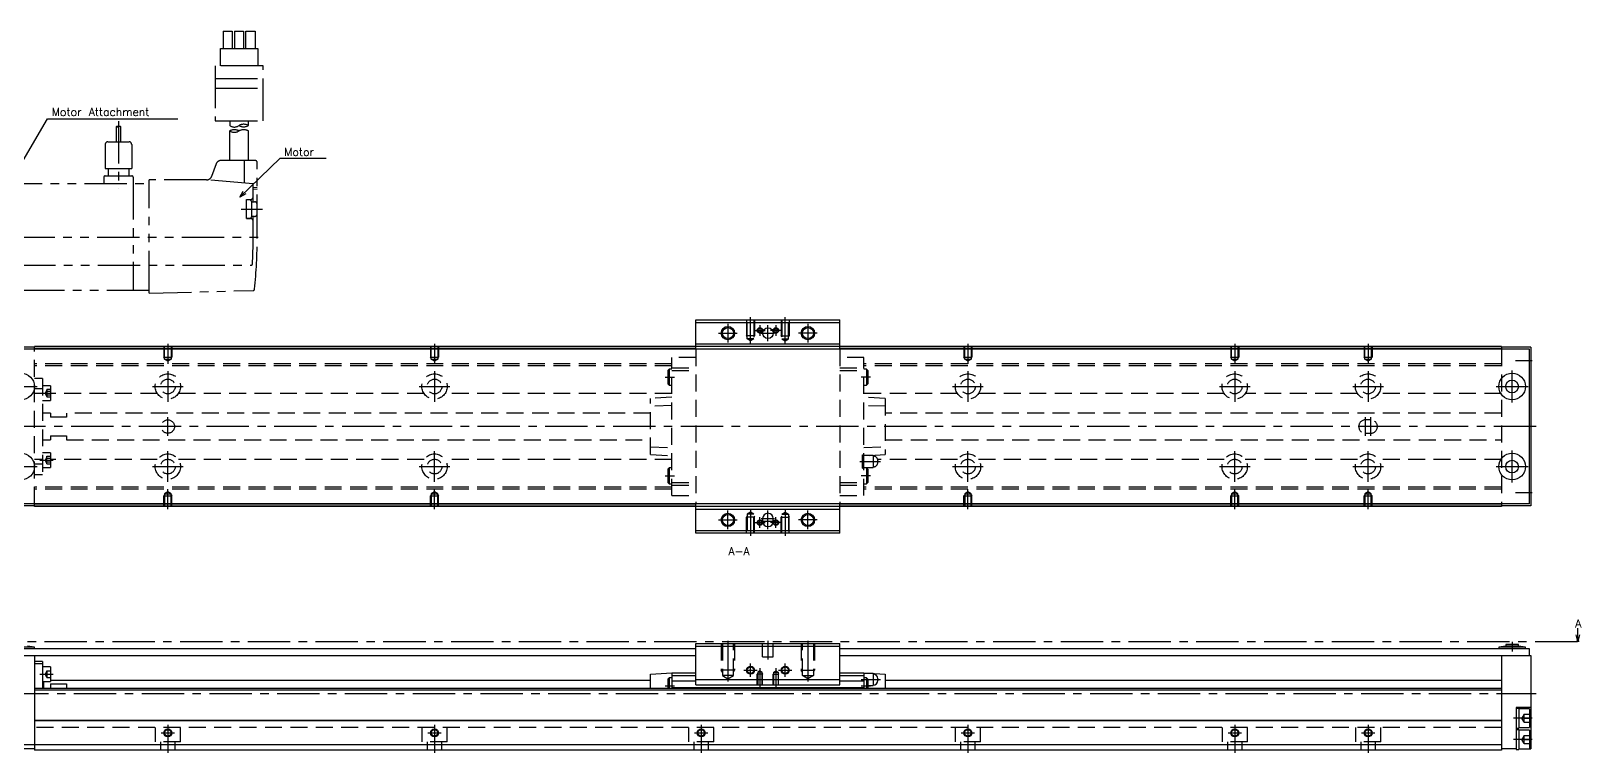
# Model space of a CAD drawing. Extents: x -2 to 875, y -8 to 279.
# Drawn here: x 293 to 875, y 9 to 279 of the extents above; entities that cross this region are included whole.
import ezdxf

# ---------------------------------------------------------------- set-up
doc = ezdxf.new("R2010")
doc.units = 0
doc.header["$LTSCALE"] = 0.5
for name, pattern in [('CENTER', [50.8, 31.75, -6.35, 6.35, -6.35]), ('DASHED', [19.05, 12.7, -6.35]), ('PHANTOM', [63.5, 31.75, -6.35, 6.35, -6.35, 6.35, -6.35])]:
    doc.linetypes.add(name, pattern=pattern)
for name, color, linetype in [('MSM_CENTER', 1, 'CENTER'), ('MSM_CONTINUOUS', 7, 'CONTINUOUS'), ('MSM_DASHED', 4, 'DASHED'), ('MSM_IMAGINARY', 6, 'PHANTOM'), ('MSM_NARROW', 5, 'CONTINUOUS'), ('MSM_PART_NUMBER', 7, 'CONTINUOUS')]:
    doc.layers.add(name, color=color, linetype=linetype)
doc.styles.get("Standard").update_dxf_attribs({"font": 'txt.shx', "height": 3, "bigfont": 'bigfont.shx'})

msp = doc.modelspace()

# ---------------------------------------------------------------- linework, layer by layer
at = {"layer": 'MSM_CENTER'}
for p, q in [((554.76, 169.8), (554.76, 162.8)), ((563.26, 162.39), (563.26, 172.3)), ((566.76, 169.3), (566.76, 165.3)), ((569.76, 163.3), (569.76, 169.3)), ((572.76, 169.3), (572.76, 165.3)), ((576.26, 162.39), (576.26, 172.3)), ((584.76, 169.8), (584.76, 162.8)), ((551.26, 166.3), (558.26, 166.3)), ((564.76, 167.3), (568.76, 167.3)), ((567.26, 166.3), (572.26, 166.3)), ((574.76, 167.3), (570.76, 167.3)), ((588.26, 166.3), (581.26, 166.3)), ((344.76, 162.3), (344.76, 154.79)), ((444.76, 162.3), (444.76, 154.79)), ((644.76, 162.3), (644.76, 154.79)), ((744.76, 162.3), (744.76, 154.79)), ((794.76, 162.3), (794.76, 154.79)), ((344.76, 152.05), (344.76, 140.55)), ((444.76, 152.05), (444.76, 140.55)), ((644.76, 152.05), (644.76, 140.55)), ((744.76, 152.05), (744.76, 140.55)), ((794.76, 152.05), (794.76, 140.55)), ((848.76, 140.3), (848.76, 152.3)), ((850.01, 156), (856.26, 156)), ((283.76, 146.3), (295.76, 146.3)), ((339.01, 146.3), (350.51, 146.3)), ((439.01, 146.3), (450.51, 146.3)), ((531.26, 149.8), (534.76, 149.8)), ((608.26, 149.8), (604.76, 149.8)), ((639.01, 146.3), (650.51, 146.3)), ((739.01, 146.3), (750.51, 146.3)), ((789.01, 146.3), (800.51, 146.3)), ((842.76, 146.3), (854.76, 146.3)), ((296.76, 143.85), (301.76, 143.85)), ((344.76, 127.8), (344.76, 134.8)), ((793.76, 127.8), (793.76, 134.8)), ((795.76, 127.8), (795.76, 134.8)), ((857.76, 131.3), (256.26, 131.3)), ((344.76, 110.55), (344.76, 122.05)), ((444.76, 110.55), (444.76, 122.05)), ((644.76, 110.55), (644.76, 122.05)), ((744.76, 110.55), (744.76, 122.05)), ((794.76, 110.55), (794.76, 122.05)), ((848.76, 110.3), (848.76, 122.3)), ((283.76, 116.3), (295.76, 116.3)), ((296.76, 118.74), (301.76, 118.74)), ((339.01, 116.3), (350.51, 116.3)), ((439.01, 116.3), (450.51, 116.3)), ((604.26, 118.2), (611.96, 118.2)), ((639.01, 116.3), (650.51, 116.3)), ((739.01, 116.3), (750.51, 116.3)), ((789.01, 116.3), (800.51, 116.3)), ((842.76, 116.3), (854.76, 116.3)), ((531.26, 112.8), (534.76, 112.8)), ((608.26, 112.8), (604.76, 112.8)), ((344.76, 100.3), (344.76, 107.81)), ((444.76, 100.3), (444.76, 107.81)), ((644.76, 100.3), (644.76, 107.81)), ((744.76, 100.3), (744.76, 107.81)), ((794.76, 100.3), (794.76, 107.81)), ((850.01, 106.6), (856.26, 106.6)), ((554.76, 92.8), (554.76, 99.8)), ((563.26, 100.21), (563.26, 90.3)), ((569.76, 92.8), (569.76, 99.8)), ((576.26, 100.21), (576.26, 90.3)), ((584.76, 92.8), (584.76, 99.8)), ((551.26, 96.3), (558.26, 96.3)), ((564.76, 95.3), (568.76, 95.3)), ((566.76, 93.3), (566.76, 97.3)), ((567.26, 96.8), (572.26, 96.8)), ((567.26, 95.8), (572.26, 95.8)), ((574.76, 95.3), (570.76, 95.3)), ((572.76, 93.3), (572.76, 97.3)), ((588.26, 96.3), (581.26, 96.3)), ((247.76, 50.8), (873.42, 50.8)), ((554.76, 51), (554.76, 35.81)), ((569.76, 51), (569.76, 44)), ((584.76, 51), (584.76, 35.81)), ((848.76, 50.6), (848.76, 47)), ((563.26, 37.5), (563.26, 42.5)), ((566.76, 40.76), (566.76, 33.5)), ((572.76, 40.76), (572.76, 33.5)), ((576.26, 37.5), (576.26, 42.5)), ((296.76, 38.55), (301.76, 38.55)), ((560.76, 40), (565.76, 40)), ((573.76, 40), (578.76, 40)), ((604.76, 36.5), (611.96, 36.5)), ((258.76, 31.3), (857.76, 31.3)), ((531.26, 34.1), (534.76, 34.1)), ((604.76, 34.1), (608.26, 34.1)), ((344.76, 19.5), (344.76, 9)), ((444.76, 19.5), (444.76, 9)), ((544.76, 19.5), (544.76, 9)), ((644.76, 19.5), (644.76, 9)), ((744.76, 19.5), (744.76, 9)), ((794.76, 19.5), (794.76, 9)), ((856.26, 22), (849.26, 22)), ((342.26, 16.5), (347.26, 16.5)), ((442.26, 16.5), (447.26, 16.5)), ((542.26, 16.5), (547.26, 16.5)), ((642.26, 16.5), (647.26, 16.5)), ((742.26, 16.5), (747.26, 16.5)), ((792.26, 16.5), (797.26, 16.5)), ((856.26, 14), (849.26, 14))]:
    msp.add_line(p, q, dxfattribs=at)
at = {"layer": 'MSM_CONTINUOUS'}
for p, q in [((542.76, 171.3), (596.76, 171.3)), ((542.76, 160.3), (542.76, 171.3)), ((542.76, 170.3), (596.76, 170.3)), ((596.76, 160.3), (596.76, 171.3)), ((294.76, 161), (279.76, 161)), ((855.26, 160.3), (283.26, 160.3)), ((294.76, 160.3), (294.76, 161.3)), ((844.76, 161.3), (294.76, 161.3)), ((542.76, 161.1), (294.76, 161.1)), ((542.76, 160.4), (294.76, 160.4)), ((542.76, 162.3), (596.76, 162.3)), ((844.76, 161.1), (596.76, 161.1)), ((844.76, 160.4), (596.76, 160.4)), ((844.76, 161.3), (844.76, 160.3)), ((855.76, 161), (844.76, 161)), ((855.26, 102.3), (855.26, 160.3)), ((855.76, 161), (855.76, 101.6)), ((294.76, 101.6), (279.76, 101.6)), ((855.26, 102.3), (283.26, 102.3)), ((294.76, 101.3), (294.76, 102.3)), ((542.76, 102.2), (294.76, 102.2)), ((542.76, 101.5), (294.76, 101.5)), ((844.76, 101.3), (294.76, 101.3)), ((542.76, 91.3), (542.76, 102.3)), ((542.76, 100.3), (596.76, 100.3)), ((596.76, 91.3), (596.76, 102.3)), ((844.76, 102.2), (596.76, 102.2)), ((844.76, 101.5), (596.76, 101.5)), ((844.76, 102.3), (844.76, 101.3)), ((855.76, 101.6), (844.76, 101.6)), ((567.76, 96.8), (567.76, 95.8)), ((571.76, 95.8), (571.76, 96.8)), ((542.76, 92.3), (596.76, 92.3)), ((596.76, 91.3), (542.76, 91.3)), ((873.42, 50.8), (872.75, 53.3)), ((873.42, 50.8), (873.42, 55.8)), ((874.09, 53.3), (873.42, 50.8)), ((542.76, 48), (283.26, 48)), ((294.76, 48.6), (284.76, 48.6)), ((294.76, 48.6), (292.16, 49)), ((294.76, 48), (294.76, 48.6)), ((542.76, 34.5), (542.76, 50)), ((542.76, 50), (596.76, 50)), ((542.76, 49), (596.76, 49)), ((596.76, 34.5), (596.76, 50)), ((855.26, 48), (596.76, 48)), ((846.36, 49), (843.76, 48.6)), ((843.76, 48.6), (843.76, 48)), ((853.76, 48.6), (843.76, 48.6)), ((846.36, 49.6), (846.36, 49)), ((851.16, 49.6), (846.36, 49.6)), ((851.16, 49), (846.36, 49)), ((851.16, 49), (851.16, 49.6)), ((853.76, 48.6), (851.16, 49)), ((853.76, 48), (853.76, 48.6)), ((855.26, 45.5), (855.26, 48)), ((873.92, 50.8), (872.92, 50.8)), ((282.76, 45.5), (542.76, 45.5)), ((294.76, 45.5), (294.76, 10)), ((297.76, 43.3), (294.76, 43.3)), ((297.76, 42.45), (294.76, 42.45)), ((297.76, 43.3), (297.76, 33.2)), ((300.76, 41.3), (297.76, 41.3)), ((300.76, 41.3), (300.76, 35.8)), ((596.76, 45.5), (855.76, 45.5)), ((844.76, 45.5), (844.76, 10)), ((855.76, 45.5), (855.76, 10.5)), ((297.76, 35.8), (300.76, 35.8)), ((298.26, 33.2), (298.26, 35.8)), ((300.76, 36.3), (525.76, 36.3)), ((300.76, 34.87), (306.76, 34.87)), ((300.76, 34.87), (300.76, 33.2)), ((306.76, 34.87), (306.76, 33.2)), ((525.76, 38.5), (533.76, 39)), ((525.76, 33.2), (525.76, 38.5)), ((532.76, 37.1), (532.26, 36.6)), ((532.26, 36.6), (532.26, 33.2)), ((533.76, 37.1), (532.76, 37.1)), ((532.76, 37.1), (532.76, 33.2)), ((533.76, 39), (542.76, 39)), ((533.76, 39), (533.76, 33.2)), ((533.76, 38), (542.76, 38)), ((533.76, 36), (542.76, 36)), ((542.76, 36.5), (596.76, 36.5)), ((596.76, 39), (605.76, 39)), ((596.76, 38), (605.76, 38)), ((596.76, 36), (605.76, 36)), ((605.76, 39), (613.76, 38.5)), ((605.76, 39), (605.76, 33.2)), ((609.21, 38.75), (605.76, 38.75)), ((606.76, 37.1), (605.76, 37.1)), ((607.26, 36.6), (606.76, 37.1)), ((606.76, 37.1), (606.76, 33.2)), ((607.26, 36.6), (607.26, 33.2)), ((609.21, 38.75), (609.21, 34.25)), ((610.96, 36.8), (610.96, 36.2)), ((613.76, 38.5), (613.76, 33.2)), ((613.76, 36.3), (844.76, 36.3)), ((844.76, 33.2), (294.76, 33.2)), ((844.76, 32.5), (294.76, 32.5)), ((533.76, 33.5), (605.76, 33.5)), ((542.76, 34.5), (596.76, 34.5)), ((607.26, 34.25), (609.21, 34.25)), ((855.76, 26), (850.26, 26)), ((850.26, 26), (850.26, 10.35)), ((851.26, 25.65), (850.26, 25.65)), ((851.26, 25.65), (851.26, 18.35)), ((855.26, 25.5), (851.26, 25.5)), ((855.26, 25.5), (855.26, 18.5)), ((844.76, 21.2), (294.76, 21.2)), ((844.76, 21), (294.76, 21)), ((850.26, 18.35), (851.26, 18.35)), ((851.26, 17.65), (850.26, 17.65)), ((851.26, 18.5), (855.26, 18.5)), ((851.26, 17.65), (851.26, 10.35)), ((855.26, 17.5), (851.26, 17.5)), ((855.26, 17.5), (855.26, 10.5)), ((844.76, 12), (285.26, 12)), ((294.76, 10.5), (285.26, 10.5)), ((844.76, 10), (294.76, 10)), ((850.26, 10.5), (844.76, 10.5)), ((850.26, 10.35), (851.26, 10.35)), ((851.26, 10.5), (855.76, 10.5))]:
    msp.add_line(p, q, dxfattribs=at)
for centre, radius in [((554.76, 166.3), 2.07), ((569.76, 166.3), 2), ((584.76, 166.3), 2.07), ((289.76, 146.3), 5), ((848.76, 146.3), 5), ((848.76, 146.3), 2.4), ((289.76, 116.3), 5), ((848.76, 116.3), 5), ((848.76, 116.3), 2.4), ((554.76, 96.3), 2.07), ((584.76, 96.3), 2.07), ((563.26, 40), 1.23), ((576.26, 40), 1.23), ((344.76, 16.5), 1.23), ((444.76, 16.5), 1.23), ((544.76, 16.5), 1.23), ((644.76, 16.5), 1.23), ((744.76, 16.5), 1.23), ((794.76, 16.5), 1.23)]:
    msp.add_circle(centre, radius, dxfattribs=at)
for centre, radius, start, end in [((569.76, 96.8), 2, 0, 180), ((569.76, 95.8), 2, 180, 0), ((609.21, 36.8), 1.75, 0, 90), ((609.21, 36.2), 1.75, 270, 0)]:
    msp.add_arc(centre, radius, start, end, dxfattribs=at)
at = {"layer": 'MSM_DASHED'}
for p, q in [((561.76, 171.3), (561.76, 165.3)), ((562.03, 164.1), (562.03, 171.3)), ((564.49, 171.3), (564.49, 164.1)), ((564.76, 171.3), (564.76, 165.3)), ((574.76, 171.3), (574.76, 165.3)), ((575.03, 171.3), (575.03, 164.1)), ((577.49, 164.1), (577.49, 171.3)), ((577.76, 171.3), (577.76, 165.3)), ((564.76, 165.3), (561.76, 165.3)), ((562.03, 164.83), (561.76, 165.3)), ((564.49, 164.1), (562.03, 164.1)), ((563.26, 163.39), (562.03, 164.1)), ((564.49, 164.1), (563.26, 163.39)), ((564.49, 164.83), (564.76, 165.3)), ((574.76, 165.3), (577.76, 165.3)), ((575.03, 164.83), (574.76, 165.3)), ((575.03, 164.1), (577.49, 164.1)), ((575.03, 164.1), (576.26, 163.39)), ((576.26, 163.39), (577.49, 164.1)), ((577.49, 164.83), (577.76, 165.3)), ((294.76, 102.3), (294.76, 160.3)), ((343.26, 161.3), (343.26, 157.3)), ((343.53, 156.83), (343.26, 157.3)), ((343.26, 157.3), (346.26, 157.3)), ((343.53, 156.5), (343.53, 161.3)), ((345.99, 161.3), (345.99, 156.5)), ((345.99, 156.83), (346.26, 157.3)), ((346.26, 161.3), (346.26, 157.3)), ((443.26, 161.3), (443.26, 157.3)), ((443.53, 156.83), (443.26, 157.3)), ((443.26, 157.3), (446.26, 157.3)), ((443.53, 156.5), (443.53, 161.3)), ((445.99, 161.3), (445.99, 156.5)), ((445.99, 156.83), (446.26, 157.3)), ((446.26, 161.3), (446.26, 157.3)), ((542.76, 157.2), (533.76, 157.2)), ((533.76, 105.4), (533.76, 157.2)), ((542.76, 160.3), (542.76, 102.3)), ((596.76, 160.3), (596.76, 102.3)), ((605.76, 157.2), (596.76, 157.2)), ((605.76, 105.4), (605.76, 157.2)), ((643.26, 161.3), (643.26, 157.3)), ((643.53, 156.83), (643.26, 157.3)), ((643.26, 157.3), (646.26, 157.3)), ((643.53, 156.5), (643.53, 161.3)), ((645.99, 161.3), (645.99, 156.5)), ((645.99, 156.83), (646.26, 157.3)), ((646.26, 161.3), (646.26, 157.3)), ((743.26, 161.3), (743.26, 157.3)), ((743.53, 156.83), (743.26, 157.3)), ((743.26, 157.3), (746.26, 157.3)), ((743.53, 156.5), (743.53, 161.3)), ((745.99, 161.3), (745.99, 156.5)), ((745.99, 156.83), (746.26, 157.3)), ((746.26, 161.3), (746.26, 157.3)), ((793.26, 161.3), (793.26, 157.3)), ((793.53, 156.83), (793.26, 157.3)), ((793.26, 157.3), (796.26, 157.3)), ((793.53, 156.5), (793.53, 161.3)), ((795.99, 161.3), (795.99, 156.5)), ((795.99, 156.83), (796.26, 157.3)), ((796.26, 161.3), (796.26, 157.3)), ((844.76, 160.3), (844.76, 102.3)), ((533.76, 154.75), (294.76, 154.75)), ((533.76, 154.05), (294.76, 154.05)), ((343.53, 156.5), (345.99, 156.5)), ((344.76, 155.79), (343.53, 156.5)), ((345.99, 156.5), (344.76, 155.79)), ((443.53, 156.5), (445.99, 156.5)), ((444.76, 155.79), (443.53, 156.5)), ((445.99, 156.5), (444.76, 155.79)), ((532.76, 152.8), (532.26, 152.3)), ((532.26, 152.3), (532.26, 147.3)), ((532.76, 152.8), (532.76, 146.8)), ((533.76, 152.8), (532.76, 152.8)), ((533.76, 153.25), (542.76, 153.25)), ((533.76, 152.25), (542.76, 152.25)), ((596.76, 153.25), (605.76, 153.25)), ((596.76, 152.25), (605.76, 152.25)), ((844.76, 154.75), (605.76, 154.75)), ((844.76, 154.05), (605.76, 154.05)), ((606.76, 152.8), (605.76, 152.8)), ((606.76, 152.8), (606.76, 146.8)), ((607.26, 152.3), (606.76, 152.8)), ((607.26, 152.3), (607.26, 147.3)), ((643.53, 156.5), (645.99, 156.5)), ((644.76, 155.79), (643.53, 156.5)), ((645.99, 156.5), (644.76, 155.79)), ((743.53, 156.5), (745.99, 156.5)), ((744.76, 155.79), (743.53, 156.5)), ((745.99, 156.5), (744.76, 155.79)), ((793.53, 156.5), (795.99, 156.5)), ((794.76, 155.79), (793.53, 156.5)), ((795.99, 156.5), (794.76, 155.79)), ((297.76, 149.3), (294.76, 149.3)), ((297.76, 145.43), (294.76, 145.43)), ((297.76, 149.3), (297.76, 113.3)), ((300.76, 146.6), (297.76, 146.6)), ((299.46, 145.3), (300.76, 145.3)), ((299.46, 145.3), (299.46, 142.41)), ((300.76, 146.6), (300.76, 141.1)), ((532.26, 147.3), (532.76, 146.8)), ((532.76, 146.8), (533.76, 146.8)), ((605.76, 146.8), (606.76, 146.8)), ((606.76, 146.8), (607.26, 147.3)), ((297.76, 143.68), (294.76, 143.68)), ((297.76, 141.1), (300.76, 141.1)), ((299.46, 145.1), (298.74, 143.85)), ((299.46, 142.6), (298.74, 143.85)), ((299.46, 144.58), (300.76, 144.58)), ((299.46, 143.13), (300.76, 143.13)), ((299.46, 142.41), (300.76, 142.41)), ((340.81, 143.66), (300.76, 143.66)), ((440.81, 143.66), (348.71, 143.66)), ((533.76, 143.66), (448.71, 143.66)), ((533.76, 142.3), (525.76, 141.77)), ((525.76, 120.83), (525.76, 141.77)), ((640.81, 143.66), (605.76, 143.66)), ((613.76, 141.77), (605.76, 142.3)), ((613.76, 141.77), (613.76, 120.83)), ((740.81, 143.66), (648.71, 143.66)), ((790.81, 143.66), (748.71, 143.66)), ((844.76, 143.66), (798.71, 143.66)), ((300.76, 136.3), (297.76, 136.3)), ((300.76, 136.3), (300.76, 134.8)), ((306.76, 134.8), (300.76, 134.8)), ((306.76, 136.3), (306.76, 134.8)), ((525.76, 136.3), (306.76, 136.3)), ((533.76, 139.16), (525.76, 138.9)), ((613.76, 138.9), (605.76, 139.16)), ((844.76, 136.3), (613.76, 136.3)), ((795.76, 133.8), (793.76, 133.8)), ((793.76, 128.8), (795.76, 128.8)), ((297.76, 126.3), (300.76, 126.3)), ((300.76, 127.8), (306.76, 127.8)), ((300.76, 127.8), (300.76, 126.3)), ((306.76, 127.8), (306.76, 126.3)), ((306.76, 126.3), (525.76, 126.3)), ((525.76, 123.7), (533.76, 123.44)), ((605.76, 123.44), (613.76, 123.7)), ((613.76, 126.3), (844.76, 126.3)), ((297.76, 118.92), (294.76, 118.92)), ((297.76, 117.17), (294.76, 117.17)), ((300.76, 121.49), (297.76, 121.49)), ((299.46, 119.99), (298.74, 118.74)), ((299.46, 117.49), (298.74, 118.74)), ((299.46, 120.19), (300.76, 120.19)), ((299.46, 117.3), (299.46, 120.19)), ((299.46, 119.47), (300.76, 119.47)), ((299.46, 118.02), (300.76, 118.02)), ((299.46, 117.3), (300.76, 117.3)), ((300.76, 121.49), (300.76, 115.99)), ((340.81, 118.94), (300.76, 118.94)), ((440.81, 118.94), (348.71, 118.94)), ((533.76, 118.94), (448.71, 118.94)), ((525.76, 120.83), (533.76, 120.3)), ((605.26, 120.7), (605.76, 120.7)), ((605.26, 115.7), (605.26, 120.7)), ((605.76, 119.7), (605.26, 119.7)), ((605.26, 116.7), (605.76, 116.7)), ((609.21, 120.45), (605.76, 120.45)), ((608.02, 120.45), (613.76, 120.83)), ((609.21, 120.45), (609.21, 115.95)), ((640.81, 118.94), (610.9, 118.94)), ((610.96, 118.5), (610.96, 117.9)), ((740.81, 118.94), (648.71, 118.94)), ((790.81, 118.94), (748.71, 118.94)), ((844.76, 118.94), (798.71, 118.94)), ((294.76, 113.3), (297.76, 113.3)), ((297.76, 115.99), (300.76, 115.99)), ((532.76, 115.8), (532.26, 115.3)), ((532.26, 115.3), (532.26, 110.3)), ((533.76, 115.8), (532.76, 115.8)), ((532.76, 115.8), (532.76, 109.8)), ((605.26, 115.7), (605.76, 115.7)), ((605.76, 115.95), (609.21, 115.95)), ((606.76, 115.8), (605.76, 115.8)), ((607.26, 115.3), (606.76, 115.8)), ((606.76, 115.8), (606.76, 109.8)), ((607.26, 115.3), (607.26, 110.3)), ((533.76, 108.55), (294.76, 108.55)), ((533.76, 107.85), (294.76, 107.85)), ((343.53, 105.77), (343.26, 105.3)), ((343.26, 101.3), (343.26, 105.3)), ((343.26, 105.3), (346.26, 105.3)), ((344.76, 106.81), (343.53, 106.1)), ((343.53, 106.1), (343.53, 101.3)), ((343.53, 106.1), (345.99, 106.1)), ((345.99, 106.1), (344.76, 106.81)), ((345.99, 101.3), (345.99, 106.1)), ((345.99, 105.77), (346.26, 105.3)), ((346.26, 101.3), (346.26, 105.3)), ((443.53, 105.77), (443.26, 105.3)), ((443.26, 101.3), (443.26, 105.3)), ((443.26, 105.3), (446.26, 105.3)), ((444.76, 106.81), (443.53, 106.1)), ((443.53, 106.1), (443.53, 101.3)), ((443.53, 106.1), (445.99, 106.1)), ((445.99, 106.1), (444.76, 106.81)), ((445.99, 101.3), (445.99, 106.1)), ((445.99, 105.77), (446.26, 105.3)), ((446.26, 101.3), (446.26, 105.3)), ((532.26, 110.3), (532.76, 109.8)), ((532.76, 109.8), (533.76, 109.8)), ((533.76, 110.35), (542.76, 110.35)), ((533.76, 109.35), (542.76, 109.35)), ((533.76, 105.4), (542.76, 105.4)), ((596.76, 110.35), (605.76, 110.35)), ((596.76, 109.35), (605.76, 109.35)), ((596.76, 105.4), (605.76, 105.4)), ((605.76, 109.8), (606.76, 109.8)), ((844.76, 108.55), (605.76, 108.55)), ((844.76, 107.85), (605.76, 107.85)), ((606.76, 109.8), (607.26, 110.3)), ((643.53, 105.77), (643.26, 105.3)), ((643.26, 101.3), (643.26, 105.3)), ((643.26, 105.3), (646.26, 105.3)), ((644.76, 106.81), (643.53, 106.1)), ((643.53, 106.1), (643.53, 101.3)), ((643.53, 106.1), (645.99, 106.1)), ((645.99, 106.1), (644.76, 106.81)), ((645.99, 101.3), (645.99, 106.1)), ((645.99, 105.77), (646.26, 105.3)), ((646.26, 101.3), (646.26, 105.3)), ((743.53, 105.77), (743.26, 105.3)), ((743.26, 101.3), (743.26, 105.3)), ((743.26, 105.3), (746.26, 105.3)), ((744.76, 106.81), (743.53, 106.1)), ((743.53, 106.1), (743.53, 101.3)), ((743.53, 106.1), (745.99, 106.1)), ((745.99, 106.1), (744.76, 106.81)), ((745.99, 101.3), (745.99, 106.1)), ((745.99, 105.77), (746.26, 105.3)), ((746.26, 101.3), (746.26, 105.3)), ((793.53, 105.77), (793.26, 105.3)), ((793.26, 101.3), (793.26, 105.3)), ((793.26, 105.3), (796.26, 105.3)), ((794.76, 106.81), (793.53, 106.1)), ((793.53, 106.1), (793.53, 101.3)), ((793.53, 106.1), (795.99, 106.1)), ((795.99, 106.1), (794.76, 106.81)), ((795.99, 101.3), (795.99, 106.1)), ((795.99, 105.77), (796.26, 105.3)), ((796.26, 101.3), (796.26, 105.3)), ((563.26, 99.21), (562.03, 98.5)), ((564.49, 98.5), (563.26, 99.21)), ((575.03, 98.5), (576.26, 99.21)), ((576.26, 99.21), (577.49, 98.5)), ((562.03, 97.77), (561.76, 97.3)), ((564.76, 97.3), (561.76, 97.3)), ((561.76, 91.3), (561.76, 97.3)), ((562.03, 98.5), (562.03, 91.3)), ((564.49, 98.5), (562.03, 98.5)), ((564.49, 91.3), (564.49, 98.5)), ((564.49, 97.77), (564.76, 97.3)), ((564.76, 91.3), (564.76, 97.3)), ((575.03, 97.77), (574.76, 97.3)), ((574.76, 91.3), (574.76, 97.3)), ((574.76, 97.3), (577.76, 97.3)), ((575.03, 91.3), (575.03, 98.5)), ((575.03, 98.5), (577.49, 98.5)), ((577.49, 98.5), (577.49, 91.3)), ((577.49, 97.77), (577.76, 97.3)), ((577.76, 91.3), (577.76, 97.3)), ((552.26, 50), (552.26, 40)), ((552.69, 50), (552.69, 38)), ((556.83, 38), (556.83, 50)), ((557.26, 50), (557.26, 40)), ((567.76, 45), (567.76, 50)), ((571.76, 45), (571.76, 50)), ((582.26, 50), (582.26, 40)), ((582.69, 38), (582.69, 50)), ((586.83, 50), (586.83, 38)), ((587.26, 50), (587.26, 40)), ((567.76, 45), (571.76, 45)), ((299.46, 39.8), (298.74, 38.55)), ((299.46, 37.3), (298.74, 38.55)), ((299.46, 39.8), (300.76, 39.8)), ((299.46, 39.8), (299.46, 37.3)), ((299.46, 38.55), (300.76, 38.55)), ((299.46, 37.3), (300.76, 37.3)), ((557.26, 40), (552.26, 40)), ((552.69, 39.25), (552.26, 40)), ((556.83, 38), (552.69, 38)), ((552.69, 38), (554.76, 36.81)), ((554.76, 36.81), (556.83, 38)), ((556.83, 39.25), (557.26, 40)), ((565.98, 38.87), (565.76, 38.5)), ((567.76, 38.5), (565.76, 38.5)), ((565.76, 34.5), (565.76, 38.5)), ((566.76, 39.76), (565.98, 39.31)), ((567.54, 39.31), (565.98, 39.31)), ((565.98, 39.31), (565.98, 34.5)), ((567.54, 39.31), (566.76, 39.76)), ((567.54, 34.5), (567.54, 39.31)), ((567.54, 38.87), (567.76, 38.5)), ((567.76, 34.5), (567.76, 38.5)), ((571.98, 38.87), (571.76, 38.5)), ((571.76, 34.5), (571.76, 38.5)), ((571.76, 38.5), (573.76, 38.5)), ((571.98, 39.31), (572.76, 39.76)), ((571.98, 39.31), (573.54, 39.31)), ((571.98, 34.5), (571.98, 39.31)), ((572.76, 39.76), (573.54, 39.31)), ((573.54, 39.31), (573.54, 34.5)), ((573.54, 38.87), (573.76, 38.5)), ((573.76, 34.5), (573.76, 38.5)), ((582.26, 40), (587.26, 40)), ((582.69, 39.25), (582.26, 40)), ((582.69, 38), (586.83, 38)), ((584.76, 36.81), (582.69, 38)), ((586.83, 38), (584.76, 36.81)), ((586.83, 39.25), (587.26, 40)), ((853.26, 23.5), (852.4, 22)), ((853.26, 20.5), (853.26, 23.5)), ((853.26, 23.5), (855.26, 23.5)), ((844.76, 18.5), (294.76, 18.5)), ((340.01, 18.5), (340.01, 13.2)), ((349.51, 13.2), (349.51, 18.5)), ((440.01, 18.5), (440.01, 13.2)), ((449.51, 13.2), (449.51, 18.5)), ((540.01, 18.5), (540.01, 13.2)), ((549.51, 13.2), (549.51, 18.5)), ((640.01, 18.5), (640.01, 13.2)), ((649.51, 13.2), (649.51, 18.5)), ((740.01, 18.5), (740.01, 13.2)), ((749.51, 13.2), (749.51, 18.5)), ((790.01, 18.5), (790.01, 13.2)), ((799.51, 13.2), (799.51, 18.5)), ((853.26, 20.5), (852.4, 22)), ((853.26, 22), (855.26, 22)), ((853.26, 20.5), (855.26, 20.5)), ((349.51, 13.2), (340.01, 13.2)), ((342.01, 13.2), (342.01, 10)), ((347.51, 10), (347.51, 13.2)), ((449.51, 13.2), (440.01, 13.2)), ((442.01, 13.2), (442.01, 10)), ((447.51, 10), (447.51, 13.2)), ((549.51, 13.2), (540.01, 13.2)), ((542.01, 13.2), (542.01, 10)), ((547.51, 10), (547.51, 13.2)), ((649.51, 13.2), (640.01, 13.2)), ((642.01, 13.2), (642.01, 10)), ((647.51, 10), (647.51, 13.2)), ((749.51, 13.2), (740.01, 13.2)), ((742.01, 13.2), (742.01, 10)), ((747.51, 10), (747.51, 13.2)), ((799.51, 13.2), (790.01, 13.2)), ((792.01, 13.2), (792.01, 10)), ((797.51, 10), (797.51, 13.2)), ((853.26, 15.5), (852.4, 14)), ((853.26, 12.5), (852.4, 14)), ((853.26, 12.5), (853.26, 15.5)), ((853.26, 15.5), (855.26, 15.5)), ((853.26, 14), (855.26, 14)), ((853.26, 12.5), (855.26, 12.5))]:
    msp.add_line(p, q, dxfattribs=at)
for centre, radius in [((566.76, 167.3), 1), ((566.76, 167.3), 0.784), ((572.76, 167.3), 1), ((572.76, 167.3), 0.784), ((344.76, 146.3), 4.75), ((344.76, 146.3), 2.75), ((444.76, 146.3), 4.75), ((444.76, 146.3), 2.75), ((644.76, 146.3), 4.75), ((644.76, 146.3), 2.75), ((744.76, 146.3), 4.75), ((744.76, 146.3), 2.75), ((794.76, 146.3), 4.75), ((794.76, 146.3), 2.75), ((344.76, 131.3), 2.5), ((344.76, 116.3), 4.75), ((344.76, 116.3), 2.75), ((444.76, 116.3), 4.75), ((444.76, 116.3), 2.75), ((644.76, 116.3), 4.75), ((644.76, 116.3), 2.75), ((744.76, 116.3), 4.75), ((744.76, 116.3), 2.75), ((794.76, 116.3), 4.75), ((794.76, 116.3), 2.75), ((566.76, 95.3), 1), ((566.76, 95.3), 0.784), ((572.76, 95.3), 1), ((572.76, 95.3), 0.784)]:
    msp.add_circle(centre, radius, dxfattribs=at)
for centre, radius, start, end in [((793.76, 131.3), 2.5, 90, 270), ((795.76, 131.3), 2.5, 270, 90), ((609.21, 118.5), 1.75, 0, 90), ((609.21, 117.9), 1.75, 270, 0)]:
    msp.add_arc(centre, radius, start, end, dxfattribs=at)
at = {"layer": 'MSM_IMAGINARY'}
for p, q in [((365.46, 279.48), (365.46, 272.98)), ((365.46, 279.48), (368.86, 279.48)), ((368.86, 279.48), (368.86, 272.98)), ((369.76, 279.48), (373.16, 279.48)), ((369.76, 279.48), (369.76, 272.98)), ((373.16, 279.48), (373.16, 272.98)), ((374.06, 279.48), (377.46, 279.48)), ((374.06, 272.98), (374.06, 279.48)), ((377.46, 279.48), (377.46, 272.98)), ((364.46, 272.98), (378.46, 272.98)), ((364.46, 266.48), (364.46, 272.98)), ((378.46, 272.98), (378.46, 266.48)), ((380.46, 266.48), (362.46, 266.48)), ((362.46, 266.48), (362.46, 245.86)), ((362.46, 261.63), (380.46, 261.63)), ((380.46, 245.86), (380.46, 266.48)), ((362.46, 258.03), (380.46, 258.03)), ((326.26, 245.75), (326.26, 220.3)), ((362.46, 245.86), (380.46, 245.86)), ((367.96, 245.86), (367.96, 244.07)), ((374.96, 244.07), (374.96, 245.86)), ((325.41, 243.64), (325.41, 238)), ((327.11, 238), (327.11, 243.64)), ((367.96, 231), (367.96, 242.04)), ((374.96, 231), (374.96, 242.04)), ((321.31, 237), (321.31, 228)), ((322.31, 238), (330.21, 238)), ((331.21, 237), (331.21, 228)), ((321.31, 228), (331.21, 228)), ((322.36, 228), (322.36, 225.2)), ((330.16, 228), (330.16, 225.2)), ((362.88, 229.68), (361.18, 225.02)), ((377.46, 231), (364.76, 231)), ((373.46, 222.46), (373.46, 231)), ((378.26, 202.3), (378.26, 230.2)), ((281.76, 222.3), (337.76, 222.3)), ((320.76, 224.7), (320.76, 222.3)), ((321.26, 225.2), (331.26, 225.2)), ((331.76, 224.7), (331.76, 182.3)), ((337.76, 181.3), (337.76, 223.7)), ((359.3, 223.7), (337.76, 223.7)), ((376.76, 222.17), (359.3, 223.7)), ((376.76, 215.53), (376.76, 222.17)), ((378.26, 220.76), (376.76, 220.89)), ((374.26, 216.38), (375.76, 216.38)), ((374.26, 209.18), (374.26, 216.38)), ((375.26, 216.28), (374.26, 216.28)), ((376.23, 215.53), (377.26, 215.53)), ((376.26, 210.28), (376.26, 215.28)), ((378.26, 220.06), (376.76, 220.19)), ((372.26, 212.78), (380.26, 212.78)), ((374.26, 209.28), (375.26, 209.28)), ((377.26, 210.03), (376.26, 210.03)), ((376.76, 202.3), (376.76, 210.03)), ((375.76, 209.18), (374.26, 209.18)), ((254.76, 202.3), (380.26, 202.3)), ((286.76, 191.73), (376, 191.73)), ((337.76, 182.3), (281.76, 182.3)), ((337.76, 181.3), (376.82, 182.29))]:
    msp.add_line(p, q, dxfattribs=at)
for centre, radius, start, end in [((373.21, 241.04), 3.5, 60.00144, 120.00143), ((325.84, 242.9), 0.85, 60.00095, 119.99903), ((325.84, 244.37), 0.85, 240.00098, 299.99903), ((326.69, 242.9), 0.85, 59.99866, 119.99903), ((369.71, 239.01), 3.5, 60.00144, 120.13194), ((369.71, 245.07), 3.5, 239.87096, 300.00002), ((369.71, 246.51), 3, 234.31321, 305.6839), ((373.21, 247.1), 3.5, 240.00146, 300.00146), ((373.21, 239.01), 3.5, 60.06374, 119.99999), ((322.31, 237), 1, 90, 180), ((330.21, 237), 1, 359.99999, 90), ((364.76, 229), 2, 90, 160), ((377.46, 230.2), 0.8, 359.99999, 90), ((321.26, 224.7), 0.5, 90, 180), ((331.26, 224.7), 0.5, 359.99999, 90), ((359.3, 225.7), 2, 270, 340), ((375.26, 215.28), 1, 359.99998, 90.00003), ((375.76, 217.38), 1, 270, 0.00001), ((377.26, 214.53), 1, 359.99998, 90.00003), ((375.26, 210.28), 1, 269.99998, 359.99996), ((377.26, 211.03), 1, 269.99998, 359.99996), ((375.76, 208.18), 1, 1.70941, 90.00002), ((178.26, 202.3), 198.5, 357.08357, 0.00001), ((178.26, 202.3), 200, 354.38737, 0.00001), ((376, 192.23), 0.5, 270, 357.08357), ((376.8, 182.79), 0.5, 271.45031, 354.38737)]:
    msp.add_arc(centre, radius, start, end, dxfattribs=at)
at = {"layer": 'MSM_NARROW'}
for centre, radius in [((554.76, 166.3), 2.5), ((584.76, 166.3), 2.5), ((554.76, 96.3), 2.5), ((584.76, 96.3), 2.5), ((563.26, 40), 1.5), ((576.26, 40), 1.5), ((344.76, 16.5), 1.5), ((444.76, 16.5), 1.5), ((544.76, 16.5), 1.5), ((644.76, 16.5), 1.5), ((744.76, 16.5), 1.5), ((794.76, 16.5), 1.5)]:
    msp.add_circle(centre, radius, dxfattribs=at)
at = {"layer": 'MSM_PART_NUMBER'}
for p, q in [((280.7, 214.29), (299.66, 246.54)), ((299.66, 246.54), (348.5, 246.54)), ((371.72, 217.28), (386.86, 231.83)), ((386.86, 231.83), (404.17, 231.83)), ((371.72, 217.28), (373.06, 219.49)), ((373.99, 218.52), (371.72, 217.28))]:
    msp.add_line(p, q, dxfattribs=at)

# ---------------------------------------------------------------- texts
for s, p in [('Motor Attachment', (301.22, 247.69)), ('Motor', (388.38, 232.69)), ('A-A', (554.93, 83.1)), ('A', (872.42, 56.05))]:
    msp.add_text(s, height=3, dxfattribs=at).set_placement(p)

doc.saveas('drawing.dxf')
